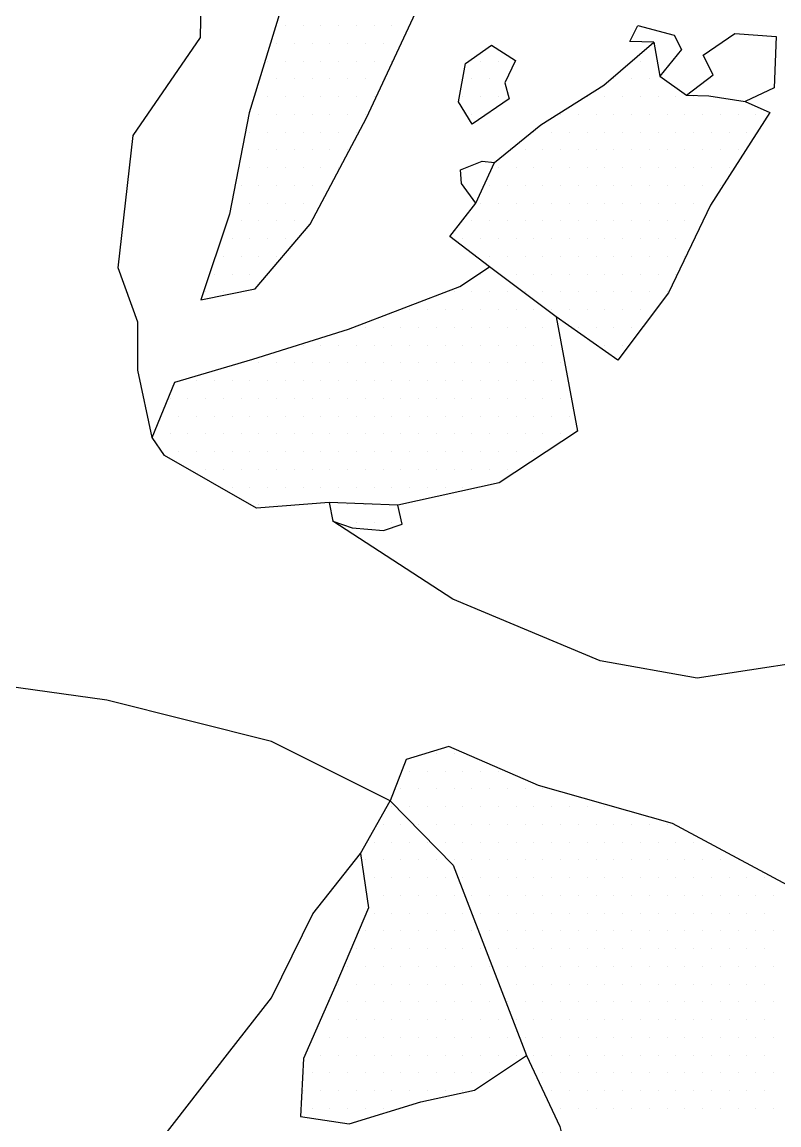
# Model space of a CAD drawing. Header units: metres. Extents: x -12.64 to -9.48, y -12.29 to -8.34.
# Drawn here: x -11.592 to -11.059, y -10.687 to -9.91 of the extents above; entities that cross this region are included whole.
import ezdxf

# ---------------------------------------------------------------- set-up
doc = ezdxf.new("R2010")
doc.units = ezdxf.units.M
doc.header["$LTSCALE"] = 25
doc.header["$MEASUREMENT"] = 0
doc.layers.get('0').update_dxf_attribs({"linetype": 'CONTINUOUS'})
for name, color, linetype in [('BEFUND', 1, 'CONTINUOUS'), ('STEINE', 4, 'CONTINUOUS'), ('STEINESCHRAFF', 4, 'CONTINUOUS')]:
    doc.layers.add(name, color=color, linetype=linetype)

# ---------------------------------------------------------------- blocks, each defined once
blk = doc.blocks.new('*X3')
at = {"color": 0}
for p, q in [((-1130, -1042.5), (-1130, -1042.5)), ((-1128.75, -1042.5), (-1128.75, -1042.5)), ((-1131.875, -1043.75), (-1131.875, -1043.75)), ((-1130.625, -1043.75), (-1130.625, -1043.75)), ((-1129.375, -1043.75), (-1129.375, -1043.75)), ((-1128.125, -1043.75), (-1128.125, -1043.75)), ((-1126.875, -1043.75), (-1126.875, -1043.75)), ((-1125.625, -1043.75), (-1125.625, -1043.75)), ((-1132.5, -1045), (-1132.5, -1045)), ((-1131.25, -1045), (-1131.25, -1045)), ((-1130, -1045), (-1130, -1045)), ((-1128.75, -1045), (-1128.75, -1045)), ((-1127.5, -1045), (-1127.5, -1045)), ((-1126.25, -1045), (-1126.25, -1045)), ((-1125, -1045), (-1125, -1045)), ((-1123.75, -1045), (-1123.75, -1045)), ((-1122.5, -1045), (-1122.5, -1045)), ((-1133.125, -1046.25), (-1133.125, -1046.25)), ((-1131.875, -1046.25), (-1131.875, -1046.25)), ((-1130.625, -1046.25), (-1130.625, -1046.25)), ((-1129.375, -1046.25), (-1129.375, -1046.25)), ((-1128.125, -1046.25), (-1128.125, -1046.25)), ((-1126.875, -1046.25), (-1126.875, -1046.25)), ((-1125.625, -1046.25), (-1125.625, -1046.25)), ((-1124.375, -1046.25), (-1124.375, -1046.25)), ((-1123.125, -1046.25), (-1123.125, -1046.25)), ((-1121.875, -1046.25), (-1121.875, -1046.25)), ((-1120.625, -1046.25), (-1120.625, -1046.25)), ((-1119.375, -1046.25), (-1119.375, -1046.25)), ((-1118.125, -1046.25), (-1118.125, -1046.25)), ((-1133.75, -1047.5), (-1133.75, -1047.5)), ((-1132.5, -1047.5), (-1132.5, -1047.5)), ((-1131.25, -1047.5), (-1131.25, -1047.5)), ((-1130, -1047.5), (-1130, -1047.5)), ((-1128.75, -1047.5), (-1128.75, -1047.5)), ((-1127.5, -1047.5), (-1127.5, -1047.5)), ((-1126.25, -1047.5), (-1126.25, -1047.5)), ((-1125, -1047.5), (-1125, -1047.5)), ((-1123.75, -1047.5), (-1123.75, -1047.5)), ((-1122.5, -1047.5), (-1122.5, -1047.5)), ((-1121.25, -1047.5), (-1121.25, -1047.5)), ((-1120, -1047.5), (-1120, -1047.5)), ((-1118.75, -1047.5), (-1118.75, -1047.5)), ((-1117.5, -1047.5), (-1117.5, -1047.5)), ((-1116.25, -1047.5), (-1116.25, -1047.5)), ((-1115, -1047.5), (-1115, -1047.5)), ((-1113.75, -1047.5), (-1113.75, -1047.5)), ((-1134.375, -1048.75), (-1134.375, -1048.75)), ((-1133.125, -1048.75), (-1133.125, -1048.75)), ((-1131.875, -1048.75), (-1131.875, -1048.75)), ((-1130.625, -1048.75), (-1130.625, -1048.75)), ((-1129.375, -1048.75), (-1129.375, -1048.75)), ((-1128.125, -1048.75), (-1128.125, -1048.75)), ((-1126.875, -1048.75), (-1126.875, -1048.75)), ((-1125.625, -1048.75), (-1125.625, -1048.75)), ((-1124.375, -1048.75), (-1124.375, -1048.75)), ((-1123.125, -1048.75), (-1123.125, -1048.75)), ((-1121.875, -1048.75), (-1121.875, -1048.75)), ((-1120.625, -1048.75), (-1120.625, -1048.75)), ((-1119.375, -1048.75), (-1119.375, -1048.75)), ((-1118.125, -1048.75), (-1118.125, -1048.75)), ((-1116.875, -1048.75), (-1116.875, -1048.75)), ((-1115.625, -1048.75), (-1115.625, -1048.75)), ((-1114.375, -1048.75), (-1114.375, -1048.75)), ((-1113.125, -1048.75), (-1113.125, -1048.75)), ((-1111.875, -1048.75), (-1111.875, -1048.75)), ((-1135, -1050), (-1135, -1050)), ((-1133.75, -1050), (-1133.75, -1050)), ((-1132.5, -1050), (-1132.5, -1050)), ((-1131.25, -1050), (-1131.25, -1050)), ((-1130, -1050), (-1130, -1050)), ((-1128.75, -1050), (-1128.75, -1050)), ((-1127.5, -1050), (-1127.5, -1050)), ((-1126.25, -1050), (-1126.25, -1050)), ((-1125, -1050), (-1125, -1050)), ((-1123.75, -1050), (-1123.75, -1050)), ((-1122.5, -1050), (-1122.5, -1050)), ((-1121.25, -1050), (-1121.25, -1050)), ((-1120, -1050), (-1120, -1050)), ((-1118.75, -1050), (-1118.75, -1050)), ((-1117.5, -1050), (-1117.5, -1050)), ((-1116.25, -1050), (-1116.25, -1050)), ((-1115, -1050), (-1115, -1050)), ((-1113.75, -1050), (-1113.75, -1050)), ((-1112.5, -1050), (-1112.5, -1050)), ((-1111.25, -1050), (-1111.25, -1050)), ((-1110, -1050), (-1110, -1050)), ((-1108.75, -1050), (-1108.75, -1050)), ((-1134.375, -1051.25), (-1134.375, -1051.25)), ((-1133.125, -1051.25), (-1133.125, -1051.25)), ((-1131.875, -1051.25), (-1131.875, -1051.25)), ((-1130.625, -1051.25), (-1130.625, -1051.25)), ((-1129.375, -1051.25), (-1129.375, -1051.25)), ((-1128.125, -1051.25), (-1128.125, -1051.25)), ((-1126.875, -1051.25), (-1126.875, -1051.25)), ((-1125.625, -1051.25), (-1125.625, -1051.25)), ((-1124.375, -1051.25), (-1124.375, -1051.25)), ((-1123.125, -1051.25), (-1123.125, -1051.25)), ((-1121.875, -1051.25), (-1121.875, -1051.25)), ((-1120.625, -1051.25), (-1120.625, -1051.25)), ((-1119.375, -1051.25), (-1119.375, -1051.25)), ((-1118.125, -1051.25), (-1118.125, -1051.25)), ((-1116.875, -1051.25), (-1116.875, -1051.25)), ((-1115.625, -1051.25), (-1115.625, -1051.25)), ((-1114.375, -1051.25), (-1114.375, -1051.25)), ((-1113.125, -1051.25), (-1113.125, -1051.25)), ((-1111.875, -1051.25), (-1111.875, -1051.25)), ((-1110.625, -1051.25), (-1110.625, -1051.25)), ((-1109.375, -1051.25), (-1109.375, -1051.25)), ((-1108.125, -1051.25), (-1108.125, -1051.25)), ((-1106.875, -1051.25), (-1106.875, -1051.25)), ((-1133.75, -1052.5), (-1133.75, -1052.5)), ((-1132.5, -1052.5), (-1132.5, -1052.5)), ((-1131.25, -1052.5), (-1131.25, -1052.5)), ((-1130, -1052.5), (-1130, -1052.5)), ((-1128.75, -1052.5), (-1128.75, -1052.5)), ((-1127.5, -1052.5), (-1127.5, -1052.5)), ((-1126.25, -1052.5), (-1126.25, -1052.5)), ((-1125, -1052.5), (-1125, -1052.5)), ((-1123.75, -1052.5), (-1123.75, -1052.5)), ((-1122.5, -1052.5), (-1122.5, -1052.5)), ((-1121.25, -1052.5), (-1121.25, -1052.5)), ((-1120, -1052.5), (-1120, -1052.5)), ((-1118.75, -1052.5), (-1118.75, -1052.5)), ((-1117.5, -1052.5), (-1117.5, -1052.5)), ((-1116.25, -1052.5), (-1116.25, -1052.5)), ((-1115, -1052.5), (-1115, -1052.5)), ((-1113.75, -1052.5), (-1113.75, -1052.5)), ((-1112.5, -1052.5), (-1112.5, -1052.5)), ((-1111.25, -1052.5), (-1111.25, -1052.5)), ((-1110, -1052.5), (-1110, -1052.5)), ((-1108.75, -1052.5), (-1108.75, -1052.5)), ((-1107.5, -1052.5), (-1107.5, -1052.5)), ((-1106.25, -1052.5), (-1106.25, -1052.5)), ((-1134.375, -1053.75), (-1134.375, -1053.75)), ((-1133.125, -1053.75), (-1133.125, -1053.75)), ((-1131.875, -1053.75), (-1131.875, -1053.75)), ((-1130.625, -1053.75), (-1130.625, -1053.75)), ((-1129.375, -1053.75), (-1129.375, -1053.75)), ((-1128.125, -1053.75), (-1128.125, -1053.75)), ((-1126.875, -1053.75), (-1126.875, -1053.75)), ((-1125.625, -1053.75), (-1125.625, -1053.75)), ((-1124.375, -1053.75), (-1124.375, -1053.75)), ((-1123.125, -1053.75), (-1123.125, -1053.75)), ((-1121.875, -1053.75), (-1121.875, -1053.75)), ((-1120.625, -1053.75), (-1120.625, -1053.75)), ((-1119.375, -1053.75), (-1119.375, -1053.75)), ((-1118.125, -1053.75), (-1118.125, -1053.75)), ((-1116.875, -1053.75), (-1116.875, -1053.75)), ((-1115.625, -1053.75), (-1115.625, -1053.75)), ((-1114.375, -1053.75), (-1114.375, -1053.75)), ((-1113.125, -1053.75), (-1113.125, -1053.75)), ((-1111.875, -1053.75), (-1111.875, -1053.75)), ((-1110.625, -1053.75), (-1110.625, -1053.75)), ((-1109.375, -1053.75), (-1109.375, -1053.75)), ((-1108.125, -1053.75), (-1108.125, -1053.75)), ((-1106.875, -1053.75), (-1106.875, -1053.75)), ((-1135, -1055), (-1135, -1055)), ((-1133.75, -1055), (-1133.75, -1055)), ((-1132.5, -1055), (-1132.5, -1055)), ((-1131.25, -1055), (-1131.25, -1055)), ((-1130, -1055), (-1130, -1055)), ((-1128.75, -1055), (-1128.75, -1055)), ((-1127.5, -1055), (-1127.5, -1055)), ((-1126.25, -1055), (-1126.25, -1055)), ((-1125, -1055), (-1125, -1055)), ((-1123.75, -1055), (-1123.75, -1055)), ((-1122.5, -1055), (-1122.5, -1055)), ((-1121.25, -1055), (-1121.25, -1055)), ((-1120, -1055), (-1120, -1055)), ((-1118.75, -1055), (-1118.75, -1055)), ((-1117.5, -1055), (-1117.5, -1055)), ((-1116.25, -1055), (-1116.25, -1055)), ((-1115, -1055), (-1115, -1055)), ((-1113.75, -1055), (-1113.75, -1055)), ((-1112.5, -1055), (-1112.5, -1055)), ((-1111.25, -1055), (-1111.25, -1055)), ((-1110, -1055), (-1110, -1055)), ((-1108.75, -1055), (-1108.75, -1055)), ((-1107.5, -1055), (-1107.5, -1055)), ((-1106.25, -1055), (-1106.25, -1055)), ((-1135.625, -1056.25), (-1135.625, -1056.25)), ((-1134.375, -1056.25), (-1134.375, -1056.25)), ((-1133.125, -1056.25), (-1133.125, -1056.25)), ((-1131.875, -1056.25), (-1131.875, -1056.25)), ((-1130.625, -1056.25), (-1130.625, -1056.25)), ((-1129.375, -1056.25), (-1129.375, -1056.25)), ((-1128.125, -1056.25), (-1128.125, -1056.25)), ((-1126.875, -1056.25), (-1126.875, -1056.25)), ((-1125.625, -1056.25), (-1125.625, -1056.25)), ((-1124.375, -1056.25), (-1124.375, -1056.25)), ((-1123.125, -1056.25), (-1123.125, -1056.25)), ((-1121.875, -1056.25), (-1121.875, -1056.25)), ((-1120.625, -1056.25), (-1120.625, -1056.25)), ((-1119.375, -1056.25), (-1119.375, -1056.25)), ((-1118.125, -1056.25), (-1118.125, -1056.25)), ((-1116.875, -1056.25), (-1116.875, -1056.25)), ((-1115.625, -1056.25), (-1115.625, -1056.25)), ((-1114.375, -1056.25), (-1114.375, -1056.25)), ((-1113.125, -1056.25), (-1113.125, -1056.25)), ((-1111.875, -1056.25), (-1111.875, -1056.25)), ((-1110.625, -1056.25), (-1110.625, -1056.25)), ((-1109.375, -1056.25), (-1109.375, -1056.25)), ((-1108.125, -1056.25), (-1108.125, -1056.25)), ((-1106.875, -1056.25), (-1106.875, -1056.25)), ((-1136.25, -1057.5), (-1136.25, -1057.5)), ((-1135, -1057.5), (-1135, -1057.5)), ((-1133.75, -1057.5), (-1133.75, -1057.5)), ((-1132.5, -1057.5), (-1132.5, -1057.5)), ((-1131.25, -1057.5), (-1131.25, -1057.5)), ((-1130, -1057.5), (-1130, -1057.5)), ((-1128.75, -1057.5), (-1128.75, -1057.5)), ((-1127.5, -1057.5), (-1127.5, -1057.5)), ((-1126.25, -1057.5), (-1126.25, -1057.5)), ((-1125, -1057.5), (-1125, -1057.5)), ((-1123.75, -1057.5), (-1123.75, -1057.5)), ((-1122.5, -1057.5), (-1122.5, -1057.5)), ((-1121.25, -1057.5), (-1121.25, -1057.5)), ((-1120, -1057.5), (-1120, -1057.5)), ((-1118.75, -1057.5), (-1118.75, -1057.5)), ((-1117.5, -1057.5), (-1117.5, -1057.5)), ((-1116.25, -1057.5), (-1116.25, -1057.5)), ((-1115, -1057.5), (-1115, -1057.5)), ((-1113.75, -1057.5), (-1113.75, -1057.5)), ((-1112.5, -1057.5), (-1112.5, -1057.5)), ((-1111.25, -1057.5), (-1111.25, -1057.5)), ((-1110, -1057.5), (-1110, -1057.5)), ((-1108.75, -1057.5), (-1108.75, -1057.5)), ((-1107.5, -1057.5), (-1107.5, -1057.5)), ((-1106.25, -1057.5), (-1106.25, -1057.5)), ((-1136.875, -1058.75), (-1136.875, -1058.75)), ((-1135.625, -1058.75), (-1135.625, -1058.75)), ((-1134.375, -1058.75), (-1134.375, -1058.75)), ((-1133.125, -1058.75), (-1133.125, -1058.75)), ((-1131.875, -1058.75), (-1131.875, -1058.75)), ((-1130.625, -1058.75), (-1130.625, -1058.75)), ((-1129.375, -1058.75), (-1129.375, -1058.75)), ((-1128.125, -1058.75), (-1128.125, -1058.75)), ((-1126.875, -1058.75), (-1126.875, -1058.75)), ((-1125.625, -1058.75), (-1125.625, -1058.75)), ((-1124.375, -1058.75), (-1124.375, -1058.75)), ((-1123.125, -1058.75), (-1123.125, -1058.75)), ((-1121.875, -1058.75), (-1121.875, -1058.75)), ((-1120.625, -1058.75), (-1120.625, -1058.75)), ((-1119.375, -1058.75), (-1119.375, -1058.75)), ((-1118.125, -1058.75), (-1118.125, -1058.75)), ((-1116.875, -1058.75), (-1116.875, -1058.75)), ((-1115.625, -1058.75), (-1115.625, -1058.75)), ((-1114.375, -1058.75), (-1114.375, -1058.75)), ((-1113.125, -1058.75), (-1113.125, -1058.75)), ((-1111.875, -1058.75), (-1111.875, -1058.75)), ((-1110.625, -1058.75), (-1110.625, -1058.75)), ((-1109.375, -1058.75), (-1109.375, -1058.75)), ((-1108.125, -1058.75), (-1108.125, -1058.75)), ((-1106.875, -1058.75), (-1106.875, -1058.75)), ((-1137.5, -1060), (-1137.5, -1060)), ((-1136.25, -1060), (-1136.25, -1060)), ((-1135, -1060), (-1135, -1060)), ((-1133.75, -1060), (-1133.75, -1060)), ((-1132.5, -1060), (-1132.5, -1060)), ((-1131.25, -1060), (-1131.25, -1060)), ((-1130, -1060), (-1130, -1060)), ((-1128.75, -1060), (-1128.75, -1060)), ((-1127.5, -1060), (-1127.5, -1060)), ((-1126.25, -1060), (-1126.25, -1060)), ((-1125, -1060), (-1125, -1060)), ((-1123.75, -1060), (-1123.75, -1060)), ((-1122.5, -1060), (-1122.5, -1060)), ((-1121.25, -1060), (-1121.25, -1060)), ((-1120, -1060), (-1120, -1060)), ((-1118.75, -1060), (-1118.75, -1060)), ((-1117.5, -1060), (-1117.5, -1060)), ((-1116.25, -1060), (-1116.25, -1060)), ((-1115, -1060), (-1115, -1060)), ((-1113.75, -1060), (-1113.75, -1060)), ((-1112.5, -1060), (-1112.5, -1060)), ((-1111.25, -1060), (-1111.25, -1060)), ((-1110, -1060), (-1110, -1060)), ((-1108.75, -1060), (-1108.75, -1060)), ((-1107.5, -1060), (-1107.5, -1060)), ((-1106.25, -1060), (-1106.25, -1060)), ((-1138.125, -1061.25), (-1138.125, -1061.25)), ((-1136.875, -1061.25), (-1136.875, -1061.25)), ((-1135.625, -1061.25), (-1135.625, -1061.25)), ((-1134.375, -1061.25), (-1134.375, -1061.25)), ((-1133.125, -1061.25), (-1133.125, -1061.25)), ((-1131.875, -1061.25), (-1131.875, -1061.25)), ((-1130.625, -1061.25), (-1130.625, -1061.25)), ((-1129.375, -1061.25), (-1129.375, -1061.25)), ((-1128.125, -1061.25), (-1128.125, -1061.25)), ((-1126.875, -1061.25), (-1126.875, -1061.25)), ((-1125.625, -1061.25), (-1125.625, -1061.25)), ((-1124.375, -1061.25), (-1124.375, -1061.25)), ((-1123.125, -1061.25), (-1123.125, -1061.25)), ((-1121.875, -1061.25), (-1121.875, -1061.25)), ((-1120.625, -1061.25), (-1120.625, -1061.25)), ((-1119.375, -1061.25), (-1119.375, -1061.25)), ((-1118.125, -1061.25), (-1118.125, -1061.25)), ((-1116.875, -1061.25), (-1116.875, -1061.25)), ((-1115.625, -1061.25), (-1115.625, -1061.25)), ((-1114.375, -1061.25), (-1114.375, -1061.25)), ((-1113.125, -1061.25), (-1113.125, -1061.25)), ((-1111.875, -1061.25), (-1111.875, -1061.25)), ((-1110.625, -1061.25), (-1110.625, -1061.25)), ((-1109.375, -1061.25), (-1109.375, -1061.25)), ((-1108.125, -1061.25), (-1108.125, -1061.25)), ((-1106.875, -1061.25), (-1106.875, -1061.25)), ((-1137.5, -1062.5), (-1137.5, -1062.5)), ((-1136.25, -1062.5), (-1136.25, -1062.5)), ((-1135, -1062.5), (-1135, -1062.5)), ((-1133.75, -1062.5), (-1133.75, -1062.5)), ((-1132.5, -1062.5), (-1132.5, -1062.5)), ((-1131.25, -1062.5), (-1131.25, -1062.5)), ((-1130, -1062.5), (-1130, -1062.5)), ((-1128.75, -1062.5), (-1128.75, -1062.5)), ((-1127.5, -1062.5), (-1127.5, -1062.5)), ((-1126.25, -1062.5), (-1126.25, -1062.5)), ((-1125, -1062.5), (-1125, -1062.5)), ((-1123.75, -1062.5), (-1123.75, -1062.5)), ((-1122.5, -1062.5), (-1122.5, -1062.5)), ((-1121.25, -1062.5), (-1121.25, -1062.5)), ((-1120, -1062.5), (-1120, -1062.5)), ((-1118.75, -1062.5), (-1118.75, -1062.5)), ((-1117.5, -1062.5), (-1117.5, -1062.5)), ((-1116.25, -1062.5), (-1116.25, -1062.5)), ((-1115, -1062.5), (-1115, -1062.5)), ((-1113.75, -1062.5), (-1113.75, -1062.5)), ((-1112.5, -1062.5), (-1112.5, -1062.5)), ((-1111.25, -1062.5), (-1111.25, -1062.5)), ((-1110, -1062.5), (-1110, -1062.5)), ((-1108.75, -1062.5), (-1108.75, -1062.5)), ((-1107.5, -1062.5), (-1107.5, -1062.5)), ((-1106.25, -1062.5), (-1106.25, -1062.5)), ((-1138.125, -1063.75), (-1138.125, -1063.75)), ((-1136.875, -1063.75), (-1136.875, -1063.75)), ((-1135.625, -1063.75), (-1135.625, -1063.75)), ((-1134.375, -1063.75), (-1134.375, -1063.75)), ((-1133.125, -1063.75), (-1133.125, -1063.75)), ((-1131.875, -1063.75), (-1131.875, -1063.75)), ((-1130.625, -1063.75), (-1130.625, -1063.75)), ((-1129.375, -1063.75), (-1129.375, -1063.75)), ((-1128.125, -1063.75), (-1128.125, -1063.75)), ((-1126.875, -1063.75), (-1126.875, -1063.75)), ((-1125.625, -1063.75), (-1125.625, -1063.75)), ((-1124.375, -1063.75), (-1124.375, -1063.75)), ((-1123.125, -1063.75), (-1123.125, -1063.75)), ((-1121.875, -1063.75), (-1121.875, -1063.75)), ((-1120.625, -1063.75), (-1120.625, -1063.75)), ((-1119.375, -1063.75), (-1119.375, -1063.75)), ((-1118.125, -1063.75), (-1118.125, -1063.75)), ((-1116.875, -1063.75), (-1116.875, -1063.75)), ((-1115.625, -1063.75), (-1115.625, -1063.75)), ((-1114.375, -1063.75), (-1114.375, -1063.75)), ((-1113.125, -1063.75), (-1113.125, -1063.75)), ((-1111.875, -1063.75), (-1111.875, -1063.75)), ((-1110.625, -1063.75), (-1110.625, -1063.75)), ((-1109.375, -1063.75), (-1109.375, -1063.75)), ((-1108.125, -1063.75), (-1108.125, -1063.75)), ((-1106.875, -1063.75), (-1106.875, -1063.75)), ((-1138.75, -1065), (-1138.75, -1065)), ((-1137.5, -1065), (-1137.5, -1065)), ((-1136.25, -1065), (-1136.25, -1065)), ((-1135, -1065), (-1135, -1065)), ((-1133.75, -1065), (-1133.75, -1065)), ((-1132.5, -1065), (-1132.5, -1065)), ((-1131.25, -1065), (-1131.25, -1065)), ((-1130, -1065), (-1130, -1065)), ((-1128.75, -1065), (-1128.75, -1065)), ((-1127.5, -1065), (-1127.5, -1065)), ((-1126.25, -1065), (-1126.25, -1065)), ((-1122.5, -1065), (-1122.5, -1065)), ((-1121.25, -1065), (-1121.25, -1065)), ((-1120, -1065), (-1120, -1065)), ((-1118.75, -1065), (-1118.75, -1065)), ((-1117.5, -1065), (-1117.5, -1065)), ((-1116.25, -1065), (-1116.25, -1065)), ((-1115, -1065), (-1115, -1065)), ((-1113.75, -1065), (-1113.75, -1065)), ((-1112.5, -1065), (-1112.5, -1065)), ((-1111.25, -1065), (-1111.25, -1065)), ((-1110, -1065), (-1110, -1065)), ((-1108.75, -1065), (-1108.75, -1065)), ((-1107.5, -1065), (-1107.5, -1065)), ((-1106.25, -1065), (-1106.25, -1065)), ((-1139.375, -1066.25), (-1139.375, -1066.25)), ((-1138.125, -1066.25), (-1138.125, -1066.25)), ((-1136.875, -1066.25), (-1136.875, -1066.25)), ((-1135.625, -1066.25), (-1135.625, -1066.25)), ((-1134.375, -1066.25), (-1134.375, -1066.25)), ((-1133.125, -1066.25), (-1133.125, -1066.25)), ((-1131.875, -1066.25), (-1131.875, -1066.25)), ((-1130.625, -1066.25), (-1130.625, -1066.25)), ((-1129.375, -1066.25), (-1129.375, -1066.25)), ((-1128.125, -1066.25), (-1128.125, -1066.25)), ((-1121.875, -1066.25), (-1121.875, -1066.25)), ((-1120.625, -1066.25), (-1120.625, -1066.25)), ((-1119.375, -1066.25), (-1119.375, -1066.25)), ((-1118.125, -1066.25), (-1118.125, -1066.25)), ((-1116.875, -1066.25), (-1116.875, -1066.25)), ((-1115.625, -1066.25), (-1115.625, -1066.25)), ((-1114.375, -1066.25), (-1114.375, -1066.25)), ((-1113.125, -1066.25), (-1113.125, -1066.25)), ((-1111.875, -1066.25), (-1111.875, -1066.25)), ((-1110.625, -1066.25), (-1110.625, -1066.25)), ((-1109.375, -1066.25), (-1109.375, -1066.25)), ((-1108.125, -1066.25), (-1108.125, -1066.25)), ((-1106.875, -1066.25), (-1106.875, -1066.25)), ((-1138.75, -1067.5), (-1138.75, -1067.5)), ((-1137.5, -1067.5), (-1137.5, -1067.5)), ((-1136.25, -1067.5), (-1136.25, -1067.5)), ((-1135, -1067.5), (-1135, -1067.5)), ((-1133.75, -1067.5), (-1133.75, -1067.5)), ((-1121.25, -1067.5), (-1121.25, -1067.5)), ((-1120, -1067.5), (-1120, -1067.5)), ((-1118.75, -1067.5), (-1118.75, -1067.5)), ((-1117.5, -1067.5), (-1117.5, -1067.5)), ((-1116.25, -1067.5), (-1116.25, -1067.5)), ((-1115, -1067.5), (-1115, -1067.5)), ((-1113.75, -1067.5), (-1113.75, -1067.5)), ((-1112.5, -1067.5), (-1112.5, -1067.5)), ((-1111.25, -1067.5), (-1111.25, -1067.5)), ((-1110, -1067.5), (-1110, -1067.5)), ((-1108.75, -1067.5), (-1108.75, -1067.5)), ((-1107.5, -1067.5), (-1107.5, -1067.5)), ((-1106.25, -1067.5), (-1106.25, -1067.5))]:
    blk.add_line(p, q, dxfattribs=at)
blk = doc.blocks.new('*X4')
at = {"color": 0}
for p, q in [((-1140.625, -991.25), (-1140.625, -991.25)), ((-1139.375, -991.25), (-1139.375, -991.25)), ((-1138.125, -991.25), (-1138.125, -991.25)), ((-1136.875, -991.25), (-1136.875, -991.25)), ((-1135.625, -991.25), (-1135.625, -991.25)), ((-1134.375, -991.25), (-1134.375, -991.25)), ((-1133.125, -991.25), (-1133.125, -991.25)), ((-1141.25, -992.5), (-1141.25, -992.5)), ((-1140, -992.5), (-1140, -992.5)), ((-1138.75, -992.5), (-1138.75, -992.5)), ((-1137.5, -992.5), (-1137.5, -992.5)), ((-1136.25, -992.5), (-1136.25, -992.5)), ((-1135, -992.5), (-1135, -992.5)), ((-1133.75, -992.5), (-1133.75, -992.5)), ((-1132.5, -992.5), (-1132.5, -992.5)), ((-1141.875, -993.75), (-1141.875, -993.75)), ((-1140.625, -993.75), (-1140.625, -993.75)), ((-1139.375, -993.75), (-1139.375, -993.75)), ((-1138.125, -993.75), (-1138.125, -993.75)), ((-1136.875, -993.75), (-1136.875, -993.75)), ((-1135.625, -993.75), (-1135.625, -993.75)), ((-1134.375, -993.75), (-1134.375, -993.75)), ((-1133.125, -993.75), (-1133.125, -993.75)), ((-1126.875, -993.75), (-1126.875, -993.75)), ((-1125.625, -993.75), (-1125.625, -993.75)), ((-1115.625, -993.75), (-1115.625, -993.75)), ((-1141.25, -995), (-1141.25, -995)), ((-1140, -995), (-1140, -995)), ((-1138.75, -995), (-1138.75, -995)), ((-1137.5, -995), (-1137.5, -995)), ((-1136.25, -995), (-1136.25, -995)), ((-1135, -995), (-1135, -995)), ((-1133.75, -995), (-1133.75, -995)), ((-1127.5, -995), (-1127.5, -995)), ((-1126.25, -995), (-1126.25, -995)), ((-1117.5, -995), (-1117.5, -995)), ((-1116.25, -995), (-1116.25, -995)), ((-1115, -995), (-1115, -995)), ((-1141.875, -996.25), (-1141.875, -996.25)), ((-1140.625, -996.25), (-1140.625, -996.25)), ((-1139.375, -996.25), (-1139.375, -996.25)), ((-1138.125, -996.25), (-1138.125, -996.25)), ((-1136.875, -996.25), (-1136.875, -996.25)), ((-1135.625, -996.25), (-1135.625, -996.25)), ((-1134.375, -996.25), (-1134.375, -996.25)), ((-1128.125, -996.25), (-1128.125, -996.25)), ((-1126.875, -996.25), (-1126.875, -996.25)), ((-1125.625, -996.25), (-1125.625, -996.25)), ((-1119.375, -996.25), (-1119.375, -996.25)), ((-1118.125, -996.25), (-1118.125, -996.25)), ((-1116.875, -996.25), (-1116.875, -996.25)), ((-1115.625, -996.25), (-1115.625, -996.25)), ((-1114.375, -996.25), (-1114.375, -996.25)), ((-1113.125, -996.25), (-1113.125, -996.25)), ((-1111.875, -996.25), (-1111.875, -996.25)), ((-1110.625, -996.25), (-1110.625, -996.25)), ((-1142.5, -997.5), (-1142.5, -997.5)), ((-1141.25, -997.5), (-1141.25, -997.5)), ((-1140, -997.5), (-1140, -997.5)), ((-1138.75, -997.5), (-1138.75, -997.5)), ((-1137.5, -997.5), (-1137.5, -997.5)), ((-1136.25, -997.5), (-1136.25, -997.5)), ((-1135, -997.5), (-1135, -997.5)), ((-1127.5, -997.5), (-1127.5, -997.5)), ((-1121.25, -997.5), (-1121.25, -997.5)), ((-1120, -997.5), (-1120, -997.5)), ((-1118.75, -997.5), (-1118.75, -997.5)), ((-1117.5, -997.5), (-1117.5, -997.5)), ((-1116.25, -997.5), (-1116.25, -997.5)), ((-1115, -997.5), (-1115, -997.5)), ((-1113.75, -997.5), (-1113.75, -997.5)), ((-1112.5, -997.5), (-1112.5, -997.5)), ((-1111.25, -997.5), (-1111.25, -997.5)), ((-1110, -997.5), (-1110, -997.5)), ((-1108.75, -997.5), (-1108.75, -997.5)), ((-1107.5, -997.5), (-1107.5, -997.5)), ((-1143.125, -998.75), (-1143.125, -998.75)), ((-1141.875, -998.75), (-1141.875, -998.75)), ((-1140.625, -998.75), (-1140.625, -998.75)), ((-1139.375, -998.75), (-1139.375, -998.75)), ((-1138.125, -998.75), (-1138.125, -998.75)), ((-1136.875, -998.75), (-1136.875, -998.75)), ((-1135.625, -998.75), (-1135.625, -998.75)), ((-1123.125, -998.75), (-1123.125, -998.75)), ((-1121.875, -998.75), (-1121.875, -998.75)), ((-1120.625, -998.75), (-1120.625, -998.75)), ((-1119.375, -998.75), (-1119.375, -998.75)), ((-1118.125, -998.75), (-1118.125, -998.75)), ((-1116.875, -998.75), (-1116.875, -998.75)), ((-1115.625, -998.75), (-1115.625, -998.75)), ((-1114.375, -998.75), (-1114.375, -998.75)), ((-1113.125, -998.75), (-1113.125, -998.75)), ((-1111.875, -998.75), (-1111.875, -998.75)), ((-1110.625, -998.75), (-1110.625, -998.75)), ((-1109.375, -998.75), (-1109.375, -998.75)), ((-1108.125, -998.75), (-1108.125, -998.75)), ((-1142.5, -1000), (-1142.5, -1000)), ((-1141.25, -1000), (-1141.25, -1000)), ((-1140, -1000), (-1140, -1000)), ((-1138.75, -1000), (-1138.75, -1000)), ((-1137.5, -1000), (-1137.5, -1000)), ((-1136.25, -1000), (-1136.25, -1000)), ((-1123.75, -1000), (-1123.75, -1000)), ((-1122.5, -1000), (-1122.5, -1000)), ((-1121.25, -1000), (-1121.25, -1000)), ((-1120, -1000), (-1120, -1000)), ((-1118.75, -1000), (-1118.75, -1000)), ((-1117.5, -1000), (-1117.5, -1000)), ((-1116.25, -1000), (-1116.25, -1000)), ((-1115, -1000), (-1115, -1000)), ((-1113.75, -1000), (-1113.75, -1000)), ((-1112.5, -1000), (-1112.5, -1000)), ((-1111.25, -1000), (-1111.25, -1000)), ((-1110, -1000), (-1110, -1000)), ((-1108.75, -1000), (-1108.75, -1000)), ((-1143.125, -1001.25), (-1143.125, -1001.25)), ((-1141.875, -1001.25), (-1141.875, -1001.25)), ((-1140.625, -1001.25), (-1140.625, -1001.25)), ((-1139.375, -1001.25), (-1139.375, -1001.25)), ((-1138.125, -1001.25), (-1138.125, -1001.25)), ((-1136.875, -1001.25), (-1136.875, -1001.25)), ((-1125.625, -1001.25), (-1125.625, -1001.25)), ((-1124.375, -1001.25), (-1124.375, -1001.25)), ((-1123.125, -1001.25), (-1123.125, -1001.25)), ((-1121.875, -1001.25), (-1121.875, -1001.25)), ((-1120.625, -1001.25), (-1120.625, -1001.25)), ((-1119.375, -1001.25), (-1119.375, -1001.25)), ((-1118.125, -1001.25), (-1118.125, -1001.25)), ((-1116.875, -1001.25), (-1116.875, -1001.25)), ((-1115.625, -1001.25), (-1115.625, -1001.25)), ((-1114.375, -1001.25), (-1114.375, -1001.25)), ((-1113.125, -1001.25), (-1113.125, -1001.25)), ((-1111.875, -1001.25), (-1111.875, -1001.25)), ((-1110.625, -1001.25), (-1110.625, -1001.25)), ((-1109.375, -1001.25), (-1109.375, -1001.25)), ((-1143.75, -1002.5), (-1143.75, -1002.5)), ((-1142.5, -1002.5), (-1142.5, -1002.5)), ((-1141.25, -1002.5), (-1141.25, -1002.5)), ((-1140, -1002.5), (-1140, -1002.5)), ((-1138.75, -1002.5), (-1138.75, -1002.5)), ((-1137.5, -1002.5), (-1137.5, -1002.5)), ((-1126.25, -1002.5), (-1126.25, -1002.5)), ((-1125, -1002.5), (-1125, -1002.5)), ((-1123.75, -1002.5), (-1123.75, -1002.5)), ((-1122.5, -1002.5), (-1122.5, -1002.5)), ((-1121.25, -1002.5), (-1121.25, -1002.5)), ((-1120, -1002.5), (-1120, -1002.5)), ((-1118.75, -1002.5), (-1118.75, -1002.5)), ((-1117.5, -1002.5), (-1117.5, -1002.5)), ((-1116.25, -1002.5), (-1116.25, -1002.5)), ((-1115, -1002.5), (-1115, -1002.5)), ((-1113.75, -1002.5), (-1113.75, -1002.5)), ((-1112.5, -1002.5), (-1112.5, -1002.5)), ((-1111.25, -1002.5), (-1111.25, -1002.5)), ((-1110, -1002.5), (-1110, -1002.5)), ((-1144.375, -1003.75), (-1144.375, -1003.75)), ((-1143.125, -1003.75), (-1143.125, -1003.75)), ((-1141.875, -1003.75), (-1141.875, -1003.75)), ((-1140.625, -1003.75), (-1140.625, -1003.75)), ((-1139.375, -1003.75), (-1139.375, -1003.75)), ((-1138.125, -1003.75), (-1138.125, -1003.75)), ((-1126.875, -1003.75), (-1126.875, -1003.75)), ((-1125.625, -1003.75), (-1125.625, -1003.75)), ((-1124.375, -1003.75), (-1124.375, -1003.75)), ((-1123.125, -1003.75), (-1123.125, -1003.75)), ((-1121.875, -1003.75), (-1121.875, -1003.75)), ((-1120.625, -1003.75), (-1120.625, -1003.75)), ((-1119.375, -1003.75), (-1119.375, -1003.75)), ((-1118.125, -1003.75), (-1118.125, -1003.75)), ((-1116.875, -1003.75), (-1116.875, -1003.75)), ((-1115.625, -1003.75), (-1115.625, -1003.75)), ((-1114.375, -1003.75), (-1114.375, -1003.75)), ((-1113.125, -1003.75), (-1113.125, -1003.75)), ((-1111.875, -1003.75), (-1111.875, -1003.75)), ((-1110.625, -1003.75), (-1110.625, -1003.75)), ((-1143.75, -1005), (-1143.75, -1005)), ((-1142.5, -1005), (-1142.5, -1005)), ((-1141.25, -1005), (-1141.25, -1005)), ((-1140, -1005), (-1140, -1005)), ((-1127.5, -1005), (-1127.5, -1005)), ((-1126.25, -1005), (-1126.25, -1005)), ((-1125, -1005), (-1125, -1005)), ((-1123.75, -1005), (-1123.75, -1005)), ((-1122.5, -1005), (-1122.5, -1005)), ((-1121.25, -1005), (-1121.25, -1005)), ((-1120, -1005), (-1120, -1005)), ((-1118.75, -1005), (-1118.75, -1005)), ((-1117.5, -1005), (-1117.5, -1005)), ((-1116.25, -1005), (-1116.25, -1005)), ((-1115, -1005), (-1115, -1005)), ((-1113.75, -1005), (-1113.75, -1005)), ((-1112.5, -1005), (-1112.5, -1005)), ((-1111.25, -1005), (-1111.25, -1005)), ((-1144.375, -1006.25), (-1144.375, -1006.25)), ((-1143.125, -1006.25), (-1143.125, -1006.25)), ((-1141.875, -1006.25), (-1141.875, -1006.25)), ((-1140.625, -1006.25), (-1140.625, -1006.25)), ((-1128.125, -1006.25), (-1128.125, -1006.25)), ((-1126.875, -1006.25), (-1126.875, -1006.25)), ((-1125.625, -1006.25), (-1125.625, -1006.25)), ((-1124.375, -1006.25), (-1124.375, -1006.25)), ((-1123.125, -1006.25), (-1123.125, -1006.25)), ((-1121.875, -1006.25), (-1121.875, -1006.25)), ((-1120.625, -1006.25), (-1120.625, -1006.25)), ((-1119.375, -1006.25), (-1119.375, -1006.25)), ((-1118.125, -1006.25), (-1118.125, -1006.25)), ((-1116.875, -1006.25), (-1116.875, -1006.25)), ((-1115.625, -1006.25), (-1115.625, -1006.25)), ((-1114.375, -1006.25), (-1114.375, -1006.25)), ((-1113.125, -1006.25), (-1113.125, -1006.25)), ((-1111.875, -1006.25), (-1111.875, -1006.25)), ((-1145, -1007.5), (-1145, -1007.5)), ((-1143.75, -1007.5), (-1143.75, -1007.5)), ((-1142.5, -1007.5), (-1142.5, -1007.5)), ((-1141.25, -1007.5), (-1141.25, -1007.5)), ((-1126.25, -1007.5), (-1126.25, -1007.5)), ((-1125, -1007.5), (-1125, -1007.5)), ((-1123.75, -1007.5), (-1123.75, -1007.5)), ((-1122.5, -1007.5), (-1122.5, -1007.5)), ((-1121.25, -1007.5), (-1121.25, -1007.5)), ((-1120, -1007.5), (-1120, -1007.5)), ((-1118.75, -1007.5), (-1118.75, -1007.5)), ((-1117.5, -1007.5), (-1117.5, -1007.5)), ((-1116.25, -1007.5), (-1116.25, -1007.5)), ((-1115, -1007.5), (-1115, -1007.5)), ((-1113.75, -1007.5), (-1113.75, -1007.5)), ((-1112.5, -1007.5), (-1112.5, -1007.5)), ((-1145.625, -1008.75), (-1145.625, -1008.75)), ((-1144.375, -1008.75), (-1144.375, -1008.75)), ((-1143.125, -1008.75), (-1143.125, -1008.75)), ((-1126.875, -1008.75), (-1126.875, -1008.75)), ((-1125.625, -1008.75), (-1125.625, -1008.75)), ((-1124.375, -1008.75), (-1124.375, -1008.75)), ((-1123.125, -1008.75), (-1123.125, -1008.75)), ((-1121.875, -1008.75), (-1121.875, -1008.75)), ((-1120.625, -1008.75), (-1120.625, -1008.75)), ((-1119.375, -1008.75), (-1119.375, -1008.75)), ((-1118.125, -1008.75), (-1118.125, -1008.75)), ((-1116.875, -1008.75), (-1116.875, -1008.75)), ((-1115.625, -1008.75), (-1115.625, -1008.75)), ((-1114.375, -1008.75), (-1114.375, -1008.75)), ((-1113.125, -1008.75), (-1113.125, -1008.75)), ((-1146.25, -1010), (-1146.25, -1010)), ((-1145, -1010), (-1145, -1010)), ((-1128.75, -1010), (-1128.75, -1010)), ((-1127.5, -1010), (-1127.5, -1010)), ((-1126.25, -1010), (-1126.25, -1010)), ((-1125, -1010), (-1125, -1010)), ((-1123.75, -1010), (-1123.75, -1010)), ((-1122.5, -1010), (-1122.5, -1010)), ((-1121.25, -1010), (-1121.25, -1010)), ((-1120, -1010), (-1120, -1010)), ((-1118.75, -1010), (-1118.75, -1010)), ((-1117.5, -1010), (-1117.5, -1010)), ((-1116.25, -1010), (-1116.25, -1010)), ((-1115, -1010), (-1115, -1010)), ((-1113.75, -1010), (-1113.75, -1010)), ((-1131.875, -1011.25), (-1131.875, -1011.25)), ((-1130.625, -1011.25), (-1130.625, -1011.25)), ((-1129.375, -1011.25), (-1129.375, -1011.25)), ((-1128.125, -1011.25), (-1128.125, -1011.25)), ((-1126.875, -1011.25), (-1126.875, -1011.25)), ((-1125.625, -1011.25), (-1125.625, -1011.25)), ((-1124.375, -1011.25), (-1124.375, -1011.25)), ((-1123.125, -1011.25), (-1123.125, -1011.25)), ((-1121.875, -1011.25), (-1121.875, -1011.25)), ((-1120.625, -1011.25), (-1120.625, -1011.25)), ((-1119.375, -1011.25), (-1119.375, -1011.25)), ((-1118.125, -1011.25), (-1118.125, -1011.25)), ((-1116.875, -1011.25), (-1116.875, -1011.25)), ((-1115.625, -1011.25), (-1115.625, -1011.25)), ((-1135, -1012.5), (-1135, -1012.5)), ((-1133.75, -1012.5), (-1133.75, -1012.5)), ((-1132.5, -1012.5), (-1132.5, -1012.5)), ((-1131.25, -1012.5), (-1131.25, -1012.5)), ((-1130, -1012.5), (-1130, -1012.5)), ((-1128.75, -1012.5), (-1128.75, -1012.5)), ((-1127.5, -1012.5), (-1127.5, -1012.5)), ((-1126.25, -1012.5), (-1126.25, -1012.5)), ((-1125, -1012.5), (-1125, -1012.5)), ((-1123.75, -1012.5), (-1123.75, -1012.5)), ((-1122.5, -1012.5), (-1122.5, -1012.5)), ((-1120, -1012.5), (-1120, -1012.5)), ((-1118.75, -1012.5), (-1118.75, -1012.5)), ((-1117.5, -1012.5), (-1117.5, -1012.5)), ((-1116.25, -1012.5), (-1116.25, -1012.5)), ((-1139.375, -1013.75), (-1139.375, -1013.75)), ((-1138.125, -1013.75), (-1138.125, -1013.75)), ((-1136.875, -1013.75), (-1136.875, -1013.75)), ((-1135.625, -1013.75), (-1135.625, -1013.75)), ((-1134.375, -1013.75), (-1134.375, -1013.75)), ((-1133.125, -1013.75), (-1133.125, -1013.75)), ((-1131.875, -1013.75), (-1131.875, -1013.75)), ((-1130.625, -1013.75), (-1130.625, -1013.75)), ((-1129.375, -1013.75), (-1129.375, -1013.75)), ((-1128.125, -1013.75), (-1128.125, -1013.75)), ((-1126.875, -1013.75), (-1126.875, -1013.75)), ((-1125.625, -1013.75), (-1125.625, -1013.75)), ((-1124.375, -1013.75), (-1124.375, -1013.75)), ((-1123.125, -1013.75), (-1123.125, -1013.75)), ((-1121.875, -1013.75), (-1121.875, -1013.75)), ((-1118.125, -1013.75), (-1118.125, -1013.75)), ((-1116.875, -1013.75), (-1116.875, -1013.75)), ((-1143.75, -1015), (-1143.75, -1015)), ((-1142.5, -1015), (-1142.5, -1015)), ((-1141.25, -1015), (-1141.25, -1015)), ((-1140, -1015), (-1140, -1015)), ((-1138.75, -1015), (-1138.75, -1015)), ((-1137.5, -1015), (-1137.5, -1015)), ((-1136.25, -1015), (-1136.25, -1015)), ((-1135, -1015), (-1135, -1015)), ((-1133.75, -1015), (-1133.75, -1015)), ((-1132.5, -1015), (-1132.5, -1015)), ((-1131.25, -1015), (-1131.25, -1015)), ((-1130, -1015), (-1130, -1015)), ((-1128.75, -1015), (-1128.75, -1015)), ((-1127.5, -1015), (-1127.5, -1015)), ((-1126.25, -1015), (-1126.25, -1015)), ((-1125, -1015), (-1125, -1015)), ((-1123.75, -1015), (-1123.75, -1015)), ((-1122.5, -1015), (-1122.5, -1015)), ((-1121.25, -1015), (-1121.25, -1015)), ((-1146.875, -1016.25), (-1146.875, -1016.25)), ((-1145.625, -1016.25), (-1145.625, -1016.25)), ((-1144.375, -1016.25), (-1144.375, -1016.25)), ((-1143.125, -1016.25), (-1143.125, -1016.25)), ((-1141.875, -1016.25), (-1141.875, -1016.25)), ((-1140.625, -1016.25), (-1140.625, -1016.25)), ((-1139.375, -1016.25), (-1139.375, -1016.25)), ((-1138.125, -1016.25), (-1138.125, -1016.25)), ((-1136.875, -1016.25), (-1136.875, -1016.25)), ((-1135.625, -1016.25), (-1135.625, -1016.25)), ((-1134.375, -1016.25), (-1134.375, -1016.25)), ((-1133.125, -1016.25), (-1133.125, -1016.25)), ((-1131.875, -1016.25), (-1131.875, -1016.25)), ((-1130.625, -1016.25), (-1130.625, -1016.25)), ((-1129.375, -1016.25), (-1129.375, -1016.25)), ((-1128.125, -1016.25), (-1128.125, -1016.25)), ((-1126.875, -1016.25), (-1126.875, -1016.25)), ((-1125.625, -1016.25), (-1125.625, -1016.25)), ((-1124.375, -1016.25), (-1124.375, -1016.25)), ((-1123.125, -1016.25), (-1123.125, -1016.25)), ((-1121.875, -1016.25), (-1121.875, -1016.25)), ((-1148.75, -1017.5), (-1148.75, -1017.5)), ((-1147.5, -1017.5), (-1147.5, -1017.5)), ((-1146.25, -1017.5), (-1146.25, -1017.5)), ((-1145, -1017.5), (-1145, -1017.5)), ((-1143.75, -1017.5), (-1143.75, -1017.5)), ((-1142.5, -1017.5), (-1142.5, -1017.5)), ((-1141.25, -1017.5), (-1141.25, -1017.5)), ((-1140, -1017.5), (-1140, -1017.5)), ((-1138.75, -1017.5), (-1138.75, -1017.5)), ((-1137.5, -1017.5), (-1137.5, -1017.5)), ((-1136.25, -1017.5), (-1136.25, -1017.5)), ((-1135, -1017.5), (-1135, -1017.5)), ((-1133.75, -1017.5), (-1133.75, -1017.5)), ((-1132.5, -1017.5), (-1132.5, -1017.5)), ((-1131.25, -1017.5), (-1131.25, -1017.5)), ((-1130, -1017.5), (-1130, -1017.5)), ((-1128.75, -1017.5), (-1128.75, -1017.5)), ((-1127.5, -1017.5), (-1127.5, -1017.5)), ((-1126.25, -1017.5), (-1126.25, -1017.5)), ((-1125, -1017.5), (-1125, -1017.5)), ((-1123.75, -1017.5), (-1123.75, -1017.5)), ((-1122.5, -1017.5), (-1122.5, -1017.5)), ((-1121.25, -1017.5), (-1121.25, -1017.5)), ((-1149.375, -1018.75), (-1149.375, -1018.75)), ((-1148.125, -1018.75), (-1148.125, -1018.75)), ((-1146.875, -1018.75), (-1146.875, -1018.75)), ((-1145.625, -1018.75), (-1145.625, -1018.75)), ((-1144.375, -1018.75), (-1144.375, -1018.75)), ((-1143.125, -1018.75), (-1143.125, -1018.75)), ((-1141.875, -1018.75), (-1141.875, -1018.75)), ((-1140.625, -1018.75), (-1140.625, -1018.75)), ((-1139.375, -1018.75), (-1139.375, -1018.75)), ((-1138.125, -1018.75), (-1138.125, -1018.75)), ((-1136.875, -1018.75), (-1136.875, -1018.75)), ((-1135.625, -1018.75), (-1135.625, -1018.75)), ((-1134.375, -1018.75), (-1134.375, -1018.75)), ((-1133.125, -1018.75), (-1133.125, -1018.75)), ((-1131.875, -1018.75), (-1131.875, -1018.75)), ((-1130.625, -1018.75), (-1130.625, -1018.75)), ((-1129.375, -1018.75), (-1129.375, -1018.75)), ((-1128.125, -1018.75), (-1128.125, -1018.75)), ((-1126.875, -1018.75), (-1126.875, -1018.75)), ((-1125.625, -1018.75), (-1125.625, -1018.75)), ((-1124.375, -1018.75), (-1124.375, -1018.75)), ((-1123.125, -1018.75), (-1123.125, -1018.75)), ((-1121.875, -1018.75), (-1121.875, -1018.75)), ((-1120.625, -1018.75), (-1120.625, -1018.75)), ((-1148.75, -1020), (-1148.75, -1020)), ((-1147.5, -1020), (-1147.5, -1020)), ((-1146.25, -1020), (-1146.25, -1020)), ((-1145, -1020), (-1145, -1020)), ((-1143.75, -1020), (-1143.75, -1020)), ((-1142.5, -1020), (-1142.5, -1020)), ((-1141.25, -1020), (-1141.25, -1020)), ((-1140, -1020), (-1140, -1020)), ((-1138.75, -1020), (-1138.75, -1020)), ((-1137.5, -1020), (-1137.5, -1020)), ((-1136.25, -1020), (-1136.25, -1020)), ((-1135, -1020), (-1135, -1020)), ((-1133.75, -1020), (-1133.75, -1020)), ((-1132.5, -1020), (-1132.5, -1020)), ((-1131.25, -1020), (-1131.25, -1020)), ((-1130, -1020), (-1130, -1020)), ((-1128.75, -1020), (-1128.75, -1020)), ((-1127.5, -1020), (-1127.5, -1020)), ((-1126.25, -1020), (-1126.25, -1020)), ((-1125, -1020), (-1125, -1020)), ((-1123.75, -1020), (-1123.75, -1020)), ((-1122.5, -1020), (-1122.5, -1020)), ((-1121.25, -1020), (-1121.25, -1020)), ((-1148.125, -1021.25), (-1148.125, -1021.25)), ((-1146.875, -1021.25), (-1146.875, -1021.25)), ((-1145.625, -1021.25), (-1145.625, -1021.25)), ((-1144.375, -1021.25), (-1144.375, -1021.25)), ((-1143.125, -1021.25), (-1143.125, -1021.25)), ((-1141.875, -1021.25), (-1141.875, -1021.25)), ((-1140.625, -1021.25), (-1140.625, -1021.25)), ((-1139.375, -1021.25), (-1139.375, -1021.25)), ((-1138.125, -1021.25), (-1138.125, -1021.25)), ((-1136.875, -1021.25), (-1136.875, -1021.25)), ((-1135.625, -1021.25), (-1135.625, -1021.25)), ((-1134.375, -1021.25), (-1134.375, -1021.25)), ((-1133.125, -1021.25), (-1133.125, -1021.25)), ((-1131.875, -1021.25), (-1131.875, -1021.25)), ((-1130.625, -1021.25), (-1130.625, -1021.25)), ((-1129.375, -1021.25), (-1129.375, -1021.25)), ((-1128.125, -1021.25), (-1128.125, -1021.25)), ((-1126.875, -1021.25), (-1126.875, -1021.25)), ((-1125.625, -1021.25), (-1125.625, -1021.25)), ((-1124.375, -1021.25), (-1124.375, -1021.25)), ((-1123.125, -1021.25), (-1123.125, -1021.25)), ((-1146.25, -1022.5), (-1146.25, -1022.5)), ((-1145, -1022.5), (-1145, -1022.5)), ((-1143.75, -1022.5), (-1143.75, -1022.5)), ((-1142.5, -1022.5), (-1142.5, -1022.5)), ((-1141.25, -1022.5), (-1141.25, -1022.5)), ((-1140, -1022.5), (-1140, -1022.5)), ((-1138.75, -1022.5), (-1138.75, -1022.5)), ((-1137.5, -1022.5), (-1137.5, -1022.5)), ((-1136.25, -1022.5), (-1136.25, -1022.5)), ((-1135, -1022.5), (-1135, -1022.5)), ((-1133.75, -1022.5), (-1133.75, -1022.5)), ((-1132.5, -1022.5), (-1132.5, -1022.5)), ((-1131.25, -1022.5), (-1131.25, -1022.5)), ((-1130, -1022.5), (-1130, -1022.5)), ((-1128.75, -1022.5), (-1128.75, -1022.5)), ((-1127.5, -1022.5), (-1127.5, -1022.5)), ((-1126.25, -1022.5), (-1126.25, -1022.5)), ((-1125, -1022.5), (-1125, -1022.5)), ((-1144.375, -1023.75), (-1144.375, -1023.75)), ((-1143.125, -1023.75), (-1143.125, -1023.75)), ((-1141.875, -1023.75), (-1141.875, -1023.75)), ((-1140.625, -1023.75), (-1140.625, -1023.75)), ((-1139.375, -1023.75), (-1139.375, -1023.75)), ((-1138.125, -1023.75), (-1138.125, -1023.75)), ((-1136.875, -1023.75), (-1136.875, -1023.75)), ((-1135.625, -1023.75), (-1135.625, -1023.75)), ((-1134.375, -1023.75), (-1134.375, -1023.75)), ((-1133.125, -1023.75), (-1133.125, -1023.75)), ((-1131.875, -1023.75), (-1131.875, -1023.75)), ((-1130.625, -1023.75), (-1130.625, -1023.75)), ((-1129.375, -1023.75), (-1129.375, -1023.75)), ((-1128.125, -1023.75), (-1128.125, -1023.75)), ((-1142.5, -1025), (-1142.5, -1025)), ((-1141.25, -1025), (-1141.25, -1025)), ((-1140, -1025), (-1140, -1025)), ((-1137.5, -1025), (-1137.5, -1025)), ((-1136.25, -1025), (-1136.25, -1025)), ((-1135, -1025), (-1135, -1025)), ((-1133.75, -1025), (-1133.75, -1025)), ((-1136.875, -1026.25), (-1136.875, -1026.25)), ((-1135.625, -1026.25), (-1135.625, -1026.25)), ((-1134.375, -1026.25), (-1134.375, -1026.25)), ((-1133.125, -1026.25), (-1133.125, -1026.25))]:
    blk.add_line(p, q, dxfattribs=at)

msp = doc.modelspace()

# ---------------------------------------------------------------- linework, layer by layer
at = {"layer": 'BEFUND'}
for points in [[(-11.49999, -10.20242), (-11.51023, -10.155), (-11.51025, -10.12134), (-11.52405, -10.0831), (-11.51342, -9.98976), (-11.46605, -9.92087), (-11.46458, -9.84488), (-11.4478, -9.78367), (-11.38767, -9.7163), (-11.32091, -9.66321), (-11.26483, -9.64072), (-11.2419, -9.60959), (-11.21027, -9.62232), (-11.20462, -9.67076), (-11.18014, -9.67941), (-11.16026, -9.66869)], [(-10.87621, -10.26566), (-10.9654, -10.3356), (-11.00568, -10.35501), (-11.11633, -10.37193), (-11.18468, -10.35975), (-11.28825, -10.31648), (-11.37295, -10.26147)]]:
    msp.add_lwpolyline(points, dxfattribs=at)
at = {"layer": 'STEINE'}
for points in [[(-11.32689, -9.83304), (-11.39572, -9.85554), (-11.43183, -9.97388), (-11.44555, -10.04529), (-11.4659, -10.10549), (-11.42765, -10.09781), (-11.38893, -10.05239), (-11.34921, -9.97739), (-11.30645, -9.88555), (-11.29168, -9.86157), (-11.32689, -9.83304)], [(-11.14679, -9.92418), (-11.16362, -9.92369), (-11.15802, -9.91246), (-11.13251, -9.91907), (-11.1274, -9.92927), (-11.14269, -9.94815)], [(-11.12381, -9.96139), (-11.10495, -9.9471), (-11.1121, -9.93333), (-11.08967, -9.91802), (-11.0606, -9.92003), (-11.0621, -9.95624), (-11.08249, -9.96595)], [(-11.26243, -10.08237), (-11.29049, -10.06098), (-11.27215, -10.0375), (-11.25892, -10.00893), (-11.2263, -9.98239), (-11.18195, -9.9543), (-11.14679, -9.92418), (-11.14269, -9.94815), (-11.12381, -9.96139), (-11.108, -9.96189), (-11.08249, -9.96595), (-11.06515, -9.97358), (-11.10691, -10.0389), (-11.13644, -10.10063), (-11.1721, -10.14809), (-11.21548, -10.11753), (-11.26243, -10.08237)], [(-11.27475, -9.98192), (-11.28445, -9.96611), (-11.27937, -9.93908), (-11.26102, -9.92632), (-11.24419, -9.93701), (-11.25182, -9.95283), (-11.24875, -9.96404), (-11.27475, -9.98192)], [(-11.27215, -10.0375), (-11.28236, -10.02374), (-11.28288, -10.01405), (-11.26759, -10.00792), (-11.25892, -10.00893)], [(-11.21548, -10.11753), (-11.20062, -10.19809), (-11.25567, -10.23435), (-11.32706, -10.25022), (-11.37551, -10.24822), (-11.42651, -10.25234), (-11.49131, -10.21516), (-11.49999, -10.20242), (-11.48421, -10.16365), (-11.42914, -10.14728), (-11.36184, -10.12632), (-11.28333, -10.09616), (-11.26243, -10.08237)], [(-11.37551, -10.24822), (-11.37295, -10.26147), (-11.35918, -10.26605), (-11.33725, -10.26807), (-11.32399, -10.26347), (-11.32706, -10.25022)], [(-11.3325, -10.4583), (-11.41617, -10.41655), (-11.53197, -10.38757), (-11.60439, -10.37743), (-11.6477, -10.42745), (-11.73278, -10.54175), (-11.71747, -10.55704), (-11.73835, -10.58766), (-11.75518, -10.58665), (-11.75772, -10.60552), (-11.7174, -10.63405), (-11.6832, -10.67533), (-11.63268, -10.71813), (-11.59949, -10.76043), (-11.57244, -10.7905), (-11.55511, -10.7757), (-11.53421, -10.76497), (-11.49499, -10.69864), (-11.4471, -10.63689), (-11.41603, -10.59709), (-11.387, -10.5379), (-11.35338, -10.49555), (-11.3325, -10.4583)], [(-11.3325, -10.4583), (-11.28809, -10.50365), (-11.23647, -10.63774), (-11.21297, -10.6877), (-11.20376, -10.72441), (-11.19096, -10.79427), (-11.16899, -10.83556), (-11.1297, -10.86664), (-11.11338, -10.8702), (-11.06339, -10.87169), (-10.99047, -10.86857), (-10.92571, -10.85729), (-10.87674, -10.86439), (-10.82627, -10.84497), (-10.77376, -10.81484), (-10.79678, -10.73377), (-10.82793, -10.68127), (-10.91265, -10.60994), (-11.01675, -10.53709), (-11.13359, -10.47446), (-11.22796, -10.4475), (-11.29122, -10.42002), (-11.3213, -10.42922), (-11.3325, -10.4583)], [(-11.35338, -10.49555), (-11.34774, -10.53379), (-11.37064, -10.58787), (-11.39355, -10.63991), (-11.39556, -10.68071), (-11.36138, -10.68578), (-11.31091, -10.67044), (-11.27317, -10.66225), (-11.23647, -10.63774)]]:
    msp.add_lwpolyline(points, dxfattribs=at)

# ---------------------------------------------------------------- block references
at = {"layer": 'STEINESCHRAFF', "xscale": 0.01, "yscale": 0.01, "zscale": 0.01}
for name in ['*X4', '*X3']:
    msp.add_blockref(name, (0, 0), dxfattribs=at)

doc.saveas('drawing.dxf')
